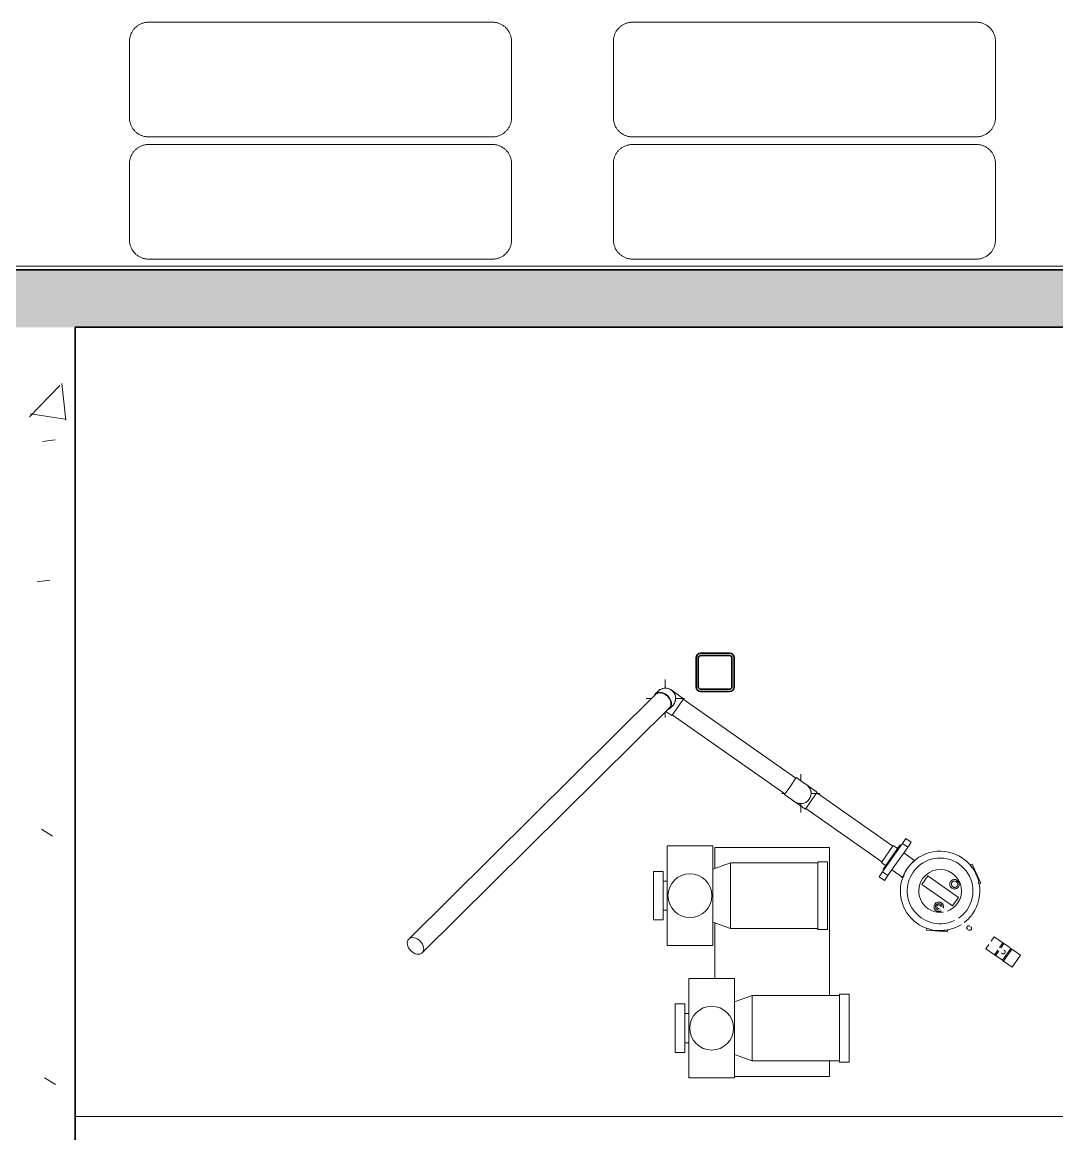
# Model space of a CAD drawing. Header units: metres. Extents: x -3 to 175, y -5 to 18.
# Drawn here: x 36.752 to 39.46, y 11.043 to 13.951 of the extents above; entities that cross this region are included whole.
import ezdxf

# ---------------------------------------------------------------- set-up
doc = ezdxf.new("R2010")
doc.units = ezdxf.units.M
for name, color, linetype, lineweight in [('A-GENM', 7, 'Continuous', 9), ('A-WALL-PATT', 7, 'Continuous', 35), ('I-WALL', 7, 'Continuous', 9), ('M-EQPM', 7, 'Continuous', 9), ('P-PIPE', 7, 'Continuous', 9), ('P-PIPE-CNTR', 7, 'Continuous', 9), ('S-BEAM', 7, 'Continuous', 9), ('S-COLS', 7, 'Continuous', 9)]:
    doc.layers.add(name, color=color, linetype=linetype, lineweight=lineweight)
pattern_1 = [(50, (30.7992, 0), (0.728738, -0.06376), [0.0762, -0.8382]), (355, (30.7992, 0), (-0.14097, 0.764224), [0.06096, -0.67056]), (100.451, (30.85994, -0.0053), (0.58777, 0.700469), [0.06476, -0.71236]), (46.184, (30.7992, 0.2032), (1.084314, -0.168175), [0.1143, -1.257]), (96.636, (30.8896, 0.1892), (0.94999, 0.989753), [0.09714, -1.069]), (351.184, (30.7992, 0.2032), (0.94969, 0.990147), [0.09144, -1.006]), (21, (30.9008, 0.1524), (0.606457, -0.409065), [0.0762, -0.8382]), (326, (30.9008, 0.1524), (0.247208, 0.73675), [0.06096, -0.67056]), (71.451, (30.95135, 0.1183), (0.85367, 0.327687), [0.06476, -0.71236]), (37.5, (30.7992, 0), (0.0123552, 0.3382243), [0.03353, -0.6289, 0.03353, -0.64719, -0.6731]), (37.5, (30.7992, 0), (0.0123552, 0.3382243), [-1.343, 0.03353, -0.63957]), (7.5, (30.7992, 0), (0.2672815, 0.4007255), [0.03353, -0.35458, 0.03353, -0.61366, -0.25654]), (7.5, (30.7992, 0), (0.2672815, 0.4007255), [-1.035, 0.03353, -0.22301]), (327.5, (30.57264, 0), (0.5423632, -0.0229212), [0.03353, -0.22047, 0.03353, -0.75895, -1.052]), (327.5, (30.57264, 0), (0.5423632, -0.0229212), [-1.046, 0.03353, -1.018]), (317.5, (30.47104, 0), (0.592516, 0.101701), [0.03353, -0.29667, 0.03353, -0.49276, -0.74676]), (317.5, (30.47104, 0), (0.592516, 0.101701), [-0.85649, 0.03353, -0.71323])]

# ---------------------------------------------------------------- blocks, each defined once
blk = doc.blocks.new('M_RVR_Neumatico - M_RVR_Neumatico-2622534-N-Estancos')
at = {"layer": 'A-GENM'}
for p, q in [((-0.5, 0.1), (-0.5, -0.1)), ((0.5, -0.1), (0.5, 0.1))]:
    blk.add_line(p, q, dxfattribs=at)
at = {"layer": 'A-GENM', "flags": 128}
for points in [[(-0.5, 0.1), (-0.5, 0.102), (-0.4998, 0.104), (-0.4996, 0.106), (-0.4994, 0.108), (-0.499, 0.1099), (-0.4986, 0.1119), (-0.4981, 0.1138), (-0.4975, 0.1157), (-0.4968, 0.1176), (-0.4961, 0.1195), (-0.4952, 0.1213), (-0.4943, 0.1231), (-0.4934, 0.1248), (-0.4924, 0.1266), (-0.4913, 0.1282), (-0.4901, 0.1299), (-0.4889, 0.1314), (-0.4876, 0.133), (-0.4862, 0.1344), (-0.4848, 0.1359), (-0.4834, 0.1372), (-0.4819, 0.1385), (-0.4803, 0.1398), (-0.4787, 0.141), (-0.477, 0.1421), (-0.4753, 0.1431), (-0.4736, 0.1441), (-0.4718, 0.145), (-0.47, 0.1458), (-0.4681, 0.1466), (-0.4662, 0.1473), (-0.4643, 0.1479), (-0.4624, 0.1484), (-0.4605, 0.1489), (-0.4585, 0.1493), (-0.4565, 0.1496), (-0.4545, 0.1498), (-0.4525, 0.1499), (-0.4505, 0.15), (-0.45, 0.15)], [(-0.45, 0.15), (-0.4496, 0.15), (-0.4486, 0.15), (-0.4468, 0.15), (-0.4443, 0.15), (-0.441, 0.15)], [(0.45, 0.15), (0.4496, 0.15), (0.4486, 0.15), (0.4468, 0.15), (0.4443, 0.15), (0.441, 0.15), (0.4371, 0.15), (0.4325, 0.15), (0.4272, 0.15), (0.4212, 0.15), (0.4145, 0.15), (0.4071, 0.15), (0.3991, 0.15), (0.3905, 0.15), (0.3813, 0.15), (0.3714, 0.15), (0.3609, 0.15), (0.3499, 0.15), (0.3383, 0.15), (0.3262, 0.15), (0.3135, 0.15), (0.3004, 0.15), (0.2867, 0.15), (0.2726, 0.15), (0.2581, 0.15), (0.2431, 0.15), (0.2278, 0.15), (0.2121, 0.15), (0.1961, 0.15), (0.1797, 0.15), (0.1631, 0.15), (0.1462, 0.15), (0.129, 0.15), (0.1117, 0.15), (0.0942, 0.15), (0.0765, 0.15), (0.0587, 0.15), (0.0408, 0.15), (0.0228, 0.15), (0.0049, 0.15), (-0.0131, 0.15), (-0.0311, 0.15), (-0.049, 0.15), (-0.0669, 0.15), (-0.0846, 0.15), (-0.1022, 0.15), (-0.1197, 0.15), (-0.1369, 0.15), (-0.154, 0.15), (-0.1708, 0.15), (-0.1873, 0.15), (-0.2035, 0.15), (-0.2194, 0.15), (-0.2349, 0.15), (-0.2501, 0.15), (-0.2648, 0.15), (-0.2792, 0.15), (-0.2931, 0.15), (-0.3065, 0.15), (-0.3194, 0.15), (-0.3318, 0.15), (-0.3437, 0.15), (-0.3551, 0.15), (-0.3658, 0.15), (-0.376, 0.15), (-0.3856, 0.15), (-0.3946, 0.15), (-0.4029, 0.15), (-0.4106, 0.15), (-0.4176, 0.15), (-0.424, 0.15), (-0.4297, 0.15), (-0.4347, 0.15), (-0.439, 0.15), (-0.4426, 0.15), (-0.4455, 0.15), (-0.4477, 0.15), (-0.4491, 0.15), (-0.4499, 0.15), (-0.45, 0.15)], [(0.4406, 0.15), (0.4426, 0.15), (0.4455, 0.15), (0.4477, 0.15), (0.4491, 0.15), (0.4499, 0.15), (0.45, 0.15)], [(0.45, 0.15), (0.452, 0.15), (0.454, 0.1498), (0.456, 0.1496), (0.458, 0.1494), (0.4599, 0.149), (0.4619, 0.1486), (0.4638, 0.1481), (0.4657, 0.1475), (0.4676, 0.1468), (0.4695, 0.1461), (0.4713, 0.1452), (0.4731, 0.1443), (0.4748, 0.1434), (0.4766, 0.1424), (0.4782, 0.1413), (0.4799, 0.1401), (0.4814, 0.1389), (0.483, 0.1376), (0.4844, 0.1362), (0.4859, 0.1348), (0.4872, 0.1334), (0.4885, 0.1319), (0.4898, 0.1303), (0.491, 0.1287), (0.4921, 0.127), (0.4931, 0.1253), (0.4941, 0.1236), (0.495, 0.1218), (0.4958, 0.12), (0.4966, 0.1181), (0.4973, 0.1162), (0.4979, 0.1143), (0.4984, 0.1124), (0.4989, 0.1105), (0.4993, 0.1085), (0.4996, 0.1065), (0.4998, 0.1045), (0.4999, 0.1025), (0.5, 0.1005), (0.5, 0.1)], [(-0.45, -0.15), (-0.452, -0.15), (-0.454, -0.1498), (-0.456, -0.1496), (-0.458, -0.1494), (-0.4599, -0.149), (-0.4619, -0.1486), (-0.4638, -0.1481), (-0.4657, -0.1475), (-0.4676, -0.1468), (-0.4695, -0.1461), (-0.4713, -0.1452), (-0.4731, -0.1443), (-0.4748, -0.1434), (-0.4766, -0.1424), (-0.4782, -0.1413), (-0.4799, -0.1401), (-0.4814, -0.1389), (-0.483, -0.1376), (-0.4844, -0.1362), (-0.4859, -0.1348), (-0.4872, -0.1334), (-0.4885, -0.1319), (-0.4898, -0.1303), (-0.491, -0.1287), (-0.4921, -0.127), (-0.4931, -0.1253), (-0.4941, -0.1236), (-0.495, -0.1218), (-0.4958, -0.12), (-0.4966, -0.1181), (-0.4973, -0.1162), (-0.4979, -0.1143), (-0.4984, -0.1124), (-0.4989, -0.1105), (-0.4993, -0.1085), (-0.4996, -0.1065), (-0.4998, -0.1045), (-0.4999, -0.1025), (-0.5, -0.1005), (-0.5, -0.1)], [(0.5, -0.1), (0.5, -0.102), (0.4998, -0.104), (0.4996, -0.106), (0.4994, -0.108), (0.499, -0.1099), (0.4986, -0.1119), (0.4981, -0.1138), (0.4975, -0.1157), (0.4968, -0.1176), (0.4961, -0.1195), (0.4952, -0.1213), (0.4943, -0.1231), (0.4934, -0.1248), (0.4924, -0.1266), (0.4913, -0.1282), (0.4901, -0.1299), (0.4889, -0.1314), (0.4876, -0.133), (0.4862, -0.1344), (0.4848, -0.1359), (0.4834, -0.1372), (0.4819, -0.1385), (0.4803, -0.1398), (0.4787, -0.141), (0.477, -0.1421), (0.4753, -0.1431), (0.4736, -0.1441), (0.4718, -0.145), (0.47, -0.1458), (0.4681, -0.1466), (0.4662, -0.1473), (0.4643, -0.1479), (0.4624, -0.1484), (0.4605, -0.1489), (0.4585, -0.1493), (0.4565, -0.1496), (0.4545, -0.1498), (0.4525, -0.1499), (0.4505, -0.15), (0.45, -0.15)], [(-0.441, -0.15), (-0.4426, -0.15), (-0.4455, -0.15), (-0.4477, -0.15), (-0.4491, -0.15), (-0.4499, -0.15), (-0.45, -0.15)], [(-0.45, -0.15), (-0.4496, -0.15), (-0.4486, -0.15), (-0.4468, -0.15), (-0.4443, -0.15), (-0.441, -0.15), (-0.4371, -0.15), (-0.4325, -0.15), (-0.4272, -0.15), (-0.4212, -0.15), (-0.4145, -0.15), (-0.4071, -0.15), (-0.3991, -0.15), (-0.3905, -0.15), (-0.3813, -0.15), (-0.3714, -0.15), (-0.3609, -0.15), (-0.3499, -0.15), (-0.3383, -0.15), (-0.3262, -0.15), (-0.3135, -0.15), (-0.3004, -0.15), (-0.2867, -0.15), (-0.2726, -0.15), (-0.2581, -0.15), (-0.2431, -0.15), (-0.2278, -0.15), (-0.2121, -0.15), (-0.1961, -0.15), (-0.1797, -0.15), (-0.1631, -0.15), (-0.1462, -0.15), (-0.129, -0.15), (-0.1117, -0.15), (-0.0942, -0.15), (-0.0765, -0.15), (-0.0587, -0.15), (-0.0408, -0.15), (-0.0228, -0.15), (-0.0049, -0.15), (0.0131, -0.15), (0.0311, -0.15), (0.049, -0.15), (0.0669, -0.15), (0.0846, -0.15), (0.1022, -0.15), (0.1197, -0.15), (0.1369, -0.15), (0.154, -0.15), (0.1708, -0.15), (0.1873, -0.15), (0.2035, -0.15), (0.2194, -0.15), (0.2349, -0.15), (0.2501, -0.15), (0.2648, -0.15), (0.2792, -0.15), (0.2931, -0.15), (0.3065, -0.15), (0.3194, -0.15), (0.3318, -0.15), (0.3437, -0.15), (0.3551, -0.15), (0.3658, -0.15), (0.376, -0.15), (0.3856, -0.15), (0.3946, -0.15), (0.4029, -0.15), (0.4106, -0.15), (0.4176, -0.15), (0.424, -0.15), (0.4297, -0.15), (0.4347, -0.15), (0.439, -0.15), (0.4426, -0.15), (0.4455, -0.15), (0.4477, -0.15), (0.4491, -0.15), (0.4499, -0.15), (0.45, -0.15)], [(0.45, -0.15), (0.4496, -0.15), (0.4486, -0.15), (0.4468, -0.15), (0.4443, -0.15), (0.441, -0.15)]]:
    blk.add_lwpolyline(points, dxfattribs=at)
blk = doc.blocks.new('Bomba vertical - Sistema fondeo - FEKA VS GRINDER 1000 MA 220-240_50-V119-N-Estancos')
at = {"layer": 'M-EQPM'}
for p, q in [((0.0259, 0.1008), (0.0284, 0.1052)), ((0.0317, 0.0975), (0.0259, 0.1008)), ((0.0757, 0.0779), (0.0284, 0.1052)), ((-0.135, 0.061), (-0.152, 0.061)), ((-0.152, 0.061), (-0.152, 0.045)), ((-0.135, 0.045), (-0.135, 0.061)), ((0.0732, 0.0735), (0.0685, 0.0762)), ((0.0757, 0.0778), (0.0732, 0.0735)), ((-0.155, 0.0389), (-0.155, 0.03)), ((-0.155, 0.038), (-0.155, 0.0389)), ((-0.155, 0.038), (-0.155, 0.0389)), ((-0.155, 0.0389), (-0.155, 0.0379)), ((-0.155, 0.0389), (-0.152, 0.0389)), ((-0.152, 0.0389), (-0.155, 0.0389)), ((-0.155, 0.0239), (-0.155, 0.03)), ((-0.155, 0.0282), (-0.155, 0.03)), ((-0.155, 0.03), (-0.152, 0.03)), ((-0.152, 0.045), (-0.152, 0.036)), ((-0.152, 0.045), (-0.135, 0.045)), ((-0.152, -0.036), (-0.152, 0.036)), ((-0.135, 0.036), (-0.135, 0.045)), ((-0.135, 0.036), (-0.135, -0.036)), ((-0.155, 0.0239), (-0.155, -0.0239)), ((-0.152, 0.0239), (-0.155, 0.0239)), ((-0.1004, 0.027), (-0.135, 0.027)), ((-0.1002, 0.0266), (-0.1002, 0.0213)), ((-0.049, 0.0135), (0.049, 0.0135)), ((-0.049, -0.0135), (-0.049, 0.0135)), ((0.049, 0.0135), (0.049, -0.0135)), ((-0.155, -0.03), (-0.155, -0.0239)), ((-0.155, -0.0239), (-0.152, -0.0239)), ((-0.155, -0.03), (-0.155, -0.0282)), ((-0.135, -0.027), (-0.1004, -0.027)), ((-0.1002, -0.028), (-0.1053, -0.028)), ((-0.1002, -0.0213), (-0.1002, -0.028)), ((0.049, -0.0135), (-0.049, -0.0135)), ((0.2124, -0.017), (0.1849, -0.017)), ((0.1849, -0.0311), (0.1849, -0.017)), ((0.2124, -0.017), (0.2159, -0.017)), ((0.2124, -0.0317), (0.2124, -0.017)), ((0.2159, -0.017), (0.2269, -0.017)), ((0.2159, -0.017), (0.2159, -0.0316)), ((0.2269, -0.017), (0.2379, -0.017)), ((0.2379, -0.017), (0.2414, -0.017)), ((0.2379, -0.055), (0.2379, -0.017)), ((0.2689, -0.017), (0.2414, -0.017)), ((0.2414, -0.055), (0.2414, -0.017)), ((0.2689, -0.055), (0.2689, -0.017)), ((-0.155, -0.03), (-0.155, -0.0389)), ((-0.152, -0.03), (-0.155, -0.03)), ((-0.155, -0.0389), (-0.155, -0.038)), ((-0.155, -0.0389), (-0.155, -0.038)), ((-0.152, -0.0389), (-0.155, -0.0389)), ((-0.155, -0.0389), (-0.152, -0.0389)), ((-0.152, -0.036), (-0.152, -0.045)), ((-0.152, -0.045), (-0.152, -0.061)), ((-0.152, -0.045), (-0.135, -0.045)), ((-0.135, -0.045), (-0.135, -0.036)), ((-0.135, -0.061), (-0.135, -0.045)), ((0.1849, -0.055), (0.1849, -0.0414)), ((0.1849, -0.055), (0.2124, -0.055)), ((0.2124, -0.055), (0.2124, -0.0405)), ((0.2159, -0.055), (0.2124, -0.055)), ((0.2159, -0.0408), (0.2159, -0.055)), ((0.2269, -0.055), (0.2159, -0.055)), ((0.2379, -0.055), (0.2269, -0.055)), ((0.2414, -0.055), (0.2379, -0.055)), ((0.2414, -0.055), (0.2689, -0.055)), ((-0.152, -0.061), (-0.135, -0.061)), ((0.0296, -0.1045), (0.0769, -0.0772)), ((0.0685, -0.0762), (0.0744, -0.0728)), ((0.0738, -0.0718), (0.0744, -0.0728)), ((0.0744, -0.0728), (0.0769, -0.0772)), ((0.0271, -0.1001), (0.0317, -0.0975)), ((0.0296, -0.1045), (0.0271, -0.1001))]:
    blk.add_line(p, q, dxfattribs=at)
at = {"layer": 'M-EQPM', "flags": 128}
for points in [[(0.1117, -0.036), (0.1117, -0.0353), (0.1119, -0.0346), (0.1121, -0.0339), (0.1124, -0.0333), (0.1129, -0.0327), (0.1134, -0.0322), (0.1139, -0.0318), (0.1145, -0.0315), (0.1152, -0.0312), (0.1159, -0.0311), (0.1166, -0.031), (0.1167, -0.031)], [(0.1117, -0.036), (0.1117, -0.0367), (0.1119, -0.0374), (0.1121, -0.0381), (0.1124, -0.0387), (0.1129, -0.0393), (0.1134, -0.0398), (0.1139, -0.0402), (0.1145, -0.0405), (0.1152, -0.0408), (0.1159, -0.0409), (0.1166, -0.041), (0.1167, -0.041)], [(0.1196, -0.031), (0.1203, -0.031), (0.121, -0.0312), (0.1216, -0.0314), (0.1222, -0.0317), (0.1233, -0.0326), (0.1238, -0.0333), (0.1242, -0.034), (0.1245, -0.035), (0.1246, -0.036)], [(0.1196, -0.041), (0.1203, -0.041), (0.121, -0.0408), (0.1216, -0.0406), (0.1222, -0.0403), (0.1233, -0.0394), (0.1238, -0.0387), (0.1242, -0.038), (0.1245, -0.037), (0.1246, -0.036)]]:
    blk.add_lwpolyline(points, dxfattribs=at)
at = {"layer": 'M-EQPM'}
for centre, radius, start, end in [((0, 0), 0.104, 360, 180), ((0, 0), 0.086, 360, 180), ((0, 0), 0.056, 360, 180), ((0.021, 0.036), 0.0125, 360, 180), ((0.021, 0.036), 0.0125, 180, 360), ((0.021, 0.036), 0.0125, 105, 165), ((0.021, 0.036), 0.0125, 195, 225), ((0.021, 0.036), 0.00848, 360, 180), ((0.021, 0.036), 0.00848, 45, 180), ((0.021, 0.036), 0.00848, 180, 360), ((0.021, 0.036), 0.00848, 180, 360), ((0.021, 0.036), 0.0125, 300, 360), ((0.021, 0.036), 0.00848, 0, 30), ((0.021, 0.036), 0.0125, 15, 45), ((0.021, 0.036), 0.0125, 240, 270), ((0, 0), 0.104, 180, 336.8124), ((0, 0), 0.086, 180, 331.0413), ((0, 0), 0.056, 180, 313.1299), ((0.021, -0.036), 0.0125, 18.6097, 180), ((0.021, -0.036), 0.0125, 105, 180), ((0.021, -0.036), 0.00854, 31.3025, 180), ((0.021, -0.036), 0.0125, 60, 90), ((0.021, -0.036), 0.0125, 18.6097, 45), ((0, 0), 0.056, 324.2739, 360), ((0, 0), 0.086, 338.7731, 360), ((0, 0), 0.104, 342.5691, 360), ((0.021, -0.036), 0.0125, 180, 335.5415), ((0.021, -0.036), 0.0125, 180, 255), ((0.021, -0.036), 0.00854, 180, 327.4792), ((0.021, -0.036), 0.005, 40, 180), ((0.021, -0.036), 0.005, 180, 320), ((0.021, -0.036), 0.0125, 270, 300), ((0.021, -0.036), 0.0125, 315, 335.5415)]:
    blk.add_arc(centre, radius, start, end, dxfattribs=at)
for points in [[(-0.1004, 0.027), (-0.1004, 0.027), (-0.1006, 0.0265), (-0.1013, 0.0238), (-0.1025, 0.0181), (-0.1035, 0.0105), (-0.1039, 0.0046), (-0.104, 0.0015), (-0.104, 0)], [(-0.104, 0), (-0.104, -0.0021), (-0.1039, -0.0061), (-0.1032, -0.0138), (-0.1019, -0.021), (-0.1009, -0.0252), (-0.1005, -0.0267), (-0.1004, -0.027), (-0.1004, -0.027)]]:
    blk.add_open_spline(points, degree=3, knots=[0, 0, 0, 0, 0.142857, 0.285714, 0.571429, 0.785714, 0.892857, 1, 1, 1, 1], dxfattribs=at)
for points in [[(0.2247, -0.0405), (0.225, -0.0407), (0.2258, -0.0409), (0.2265, -0.041), (0.2269, -0.041)], [(0.2269, -0.031), (0.2265, -0.031), (0.2261, -0.031), (0.2258, -0.0311)], [(0.2319, -0.036), (0.2319, -0.0356), (0.2318, -0.0349), (0.2314, -0.0338), (0.2308, -0.0329), (0.23, -0.0321), (0.2291, -0.0315), (0.228, -0.0311), (0.2272, -0.031), (0.2269, -0.031)], [(0.2269, -0.041), (0.2272, -0.041), (0.228, -0.0409), (0.2291, -0.0405), (0.23, -0.0399), (0.2308, -0.0391), (0.2314, -0.0382), (0.2318, -0.0371), (0.2319, -0.0364), (0.2319, -0.036)]]:
    blk.add_open_spline(points, degree=3, dxfattribs=at)
blk = doc.blocks.new('End Suction Pump - Close Coupled - 60 GPM - 3 Foot Head-2327832-N-Estancos')
at = {"layer": 'M-EQPM'}
for p, q in [((0.0472, 0.2379), (-0.0726, 0.2379)), ((-0.0726, 0.2379), (-0.0726, -0.0225)), ((0.0472, -0.0225), (0.0472, 0.2379)), ((-0.3473, 0.1966), (-0.3727, 0.1966)), ((-0.3727, 0.1966), (-0.3727, 0.0188)), ((-0.3473, 0.0188), (-0.3473, 0.1966)), ((-0.1187, 0.1934), (-0.3473, 0.1934)), ((-0.0726, 0.1767), (-0.1187, 0.1934)), ((-0.1187, 0.1934), (-0.1187, 0.022)), ((0.0571, 0.1458), (0.0472, 0.1458)), ((0.0825, 0.1712), (0.0571, 0.1712)), ((0.0571, 0.1712), (0.0571, 0.0442)), ((0.0825, 0.0442), (0.0825, 0.1712)), ((0.0472, 0.0696), (0.0571, 0.0696)), ((-0.1187, 0.022), (-0.0726, 0.0387)), ((0.0571, 0.0442), (0.0825, 0.0442)), ((-0.3727, 0.0188), (-0.3473, 0.0188)), ((-0.3473, 0.022), (-0.1187, 0.022)), ((-0.0726, -0.0225), (0.0472, -0.0225))]:
    blk.add_line(p, q, dxfattribs=at)
for start, end in [(90, 270), (270, 90)]:
    blk.add_arc((-0.0127, 0.1077), 0.0573, start, end, dxfattribs=at)
blk = doc.blocks.new('M_Elbow - Generic - Standard-3130946-N-Estancos')
at = {"layer": 'P-PIPE'}
for p, q in [((8.0178, 11.9142), (8.0332, 11.9363)), ((8.0023, 11.8921), (8.0178, 11.9142))]:
    blk.add_line(p, q, dxfattribs=at)
at = {"layer": 'P-PIPE', "flags": 128}
for points in [[(8.006, 11.9554), (8.0061, 11.9553), (8.0063, 11.9552), (8.0065, 11.9551), (8.0067, 11.9549), (8.007, 11.9547), (8.0073, 11.9545), (8.0077, 11.9542), (8.0081, 11.9539), (8.0085, 11.9536), (8.009, 11.9533), (8.0096, 11.9529), (8.0101, 11.9525), (8.0107, 11.9521), (8.0113, 11.9517), (8.012, 11.9512), (8.0127, 11.9507), (8.0135, 11.9502), (8.0142, 11.9496), (8.015, 11.9491), (8.0159, 11.9485), (8.0167, 11.9479), (8.0176, 11.9473), (8.0185, 11.9467), (8.0194, 11.946), (8.0204, 11.9453), (8.0214, 11.9447), (8.0223, 11.944), (8.0234, 11.9433), (8.0244, 11.9425), (8.0254, 11.9418), (8.0265, 11.9411), (8.0275, 11.9403), (8.0286, 11.9396), (8.0297, 11.9388), (8.0308, 11.9381), (8.0319, 11.9373), (8.033, 11.9365), (8.0332, 11.9363)], [(7.975, 11.9112), (7.9741, 11.9119), (7.9733, 11.9125), (7.9724, 11.9132)], [(8.0023, 11.8921), (8.0012, 11.8929), (8.0001, 11.8936), (7.999, 11.8944), (7.9979, 11.8952), (7.9969, 11.8959), (7.9958, 11.8967), (7.9947, 11.8974), (7.9937, 11.8981), (7.9927, 11.8988), (7.9917, 11.8996), (7.9907, 11.9003), (7.9897, 11.9009), (7.9887, 11.9016), (7.9878, 11.9023), (7.9869, 11.9029), (7.986, 11.9035), (7.9851, 11.9041), (7.9843, 11.9047), (7.9835, 11.9053), (7.9827, 11.9058), (7.982, 11.9064), (7.9812, 11.9069), (7.9806, 11.9073), (7.9799, 11.9078), (7.9793, 11.9082), (7.9787, 11.9086), (7.9782, 11.909), (7.9777, 11.9093), (7.9773, 11.9096), (7.9768, 11.9099), (7.9765, 11.9102), (7.9761, 11.9104), (7.9758, 11.9106), (7.9756, 11.9108), (7.9754, 11.911), (7.9752, 11.9111), (7.9751, 11.9112), (7.975, 11.9112), (7.975, 11.9112)]]:
    blk.add_lwpolyline(points, dxfattribs=at)
at = {"layer": 'P-PIPE'}
for start, end in [(340, 58.4739), (227.8973, 310)]:
    blk.add_arc((7.9905, 11.9333), 0.027, start, end, dxfattribs=at)
blk = doc.blocks.new('M_Elbow - Generic - Standard-V120-N-Estancos')
at = {"layer": 'P-PIPE'}
for p, q in [((7.9786, 11.9746), (7.9632, 11.9525)), ((7.9632, 11.9525), (7.9477, 11.9304))]:
    blk.add_line(p, q, dxfattribs=at)
at = {"layer": 'P-PIPE', "flags": 128}
for points in [[(8.0059, 11.9554), (8.0059, 11.9555), (8.0059, 11.9555), (8.0057, 11.9556), (8.0056, 11.9557), (8.0054, 11.9558), (8.0052, 11.956), (8.0049, 11.9562), (8.0046, 11.9564), (8.0042, 11.9567), (8.0038, 11.957), (8.0033, 11.9573), (8.0029, 11.9576), (8.0023, 11.958), (8.0018, 11.9584), (8.0012, 11.9588), (8.0005, 11.9592), (7.9999, 11.9597), (7.9992, 11.9602), (7.9984, 11.9607), (7.9977, 11.9612), (7.9969, 11.9618), (7.996, 11.9624), (7.9952, 11.963), (7.9943, 11.9636), (7.9934, 11.9642), (7.9925, 11.9649), (7.9915, 11.9656), (7.9905, 11.9662), (7.9895, 11.9669), (7.9885, 11.9676), (7.9875, 11.9684), (7.9865, 11.9691), (7.9854, 11.9698), (7.9843, 11.9706), (7.9833, 11.9713), (7.9822, 11.9721), (7.9811, 11.9728), (7.98, 11.9736), (7.9789, 11.9744), (7.9786, 11.9746)], [(7.9477, 11.9304), (7.9488, 11.9296), (7.9499, 11.9288), (7.9509, 11.9281), (7.952, 11.9273), (7.9531, 11.9266), (7.9542, 11.9258), (7.9552, 11.9251), (7.9563, 11.9243), (7.9573, 11.9236), (7.9583, 11.9229), (7.9593, 11.9222), (7.9603, 11.9215), (7.9612, 11.9209), (7.9622, 11.9202), (7.9631, 11.9196), (7.964, 11.9189), (7.9648, 11.9183), (7.9657, 11.9177), (7.9665, 11.9172), (7.9673, 11.9166), (7.968, 11.9161), (7.9687, 11.9156), (7.9694, 11.9151), (7.97, 11.9147), (7.9707, 11.9143), (7.9712, 11.9139), (7.9718, 11.9135), (7.9723, 11.9131), (7.9727, 11.9128), (7.9731, 11.9125), (7.9735, 11.9123), (7.9738, 11.912), (7.9741, 11.9118), (7.9744, 11.9117), (7.9746, 11.9115), (7.9747, 11.9114), (7.9749, 11.9113), (7.9749, 11.9113), (7.975, 11.9112)]]:
    blk.add_lwpolyline(points, dxfattribs=at)
at = {"layer": 'P-PIPE'}
for start, end in [(325, 58.4739), (227.8973, 325)]:
    blk.add_arc((7.9905, 11.9333), 0.027, start, end, dxfattribs=at)
blk = doc.blocks.new('M_Elbow - Generic - Standard-3131120-N-Estancos')
at = {"layer": 'P-PIPE', "flags": 128}
for points in [[(7.6168, 12.2009), (7.6168, 12.2009), (7.6167, 12.2008), (7.6166, 12.2007), (7.6165, 12.2006), (7.6163, 12.2004), (7.6161, 12.2002), (7.6159, 12.2), (7.6156, 12.1997), (7.6153, 12.1994), (7.6149, 12.199), (7.6145, 12.1986), (7.6141, 12.1982), (7.6136, 12.1978), (7.6132, 12.1973), (7.6126, 12.1968), (7.6121, 12.1962), (7.6115, 12.1957), (7.6109, 12.1951), (7.6103, 12.1944), (7.6098, 12.194)], [(7.6478, 12.1557), (7.6485, 12.1563), (7.6491, 12.1569), (7.6497, 12.1575), (7.6503, 12.1581), (7.6508, 12.1586), (7.6513, 12.1591), (7.6518, 12.1596), (7.6522, 12.16), (7.6526, 12.1604), (7.653, 12.1608), (7.6534, 12.1611), (7.6537, 12.1614), (7.6539, 12.1617), (7.6542, 12.1619), (7.6544, 12.1621), (7.6545, 12.1623), (7.6546, 12.1624), (7.6547, 12.1625), (7.6548, 12.1625), (7.6548, 12.1625)]]:
    blk.add_lwpolyline(points, dxfattribs=at)
at = {"layer": 'P-PIPE'}
for start, end in [(44.7236, 147.0069), (323.1475, 44.7236), (309.043, 322.0072)]:
    blk.add_arc((7.6358, 12.1817), 0.027, start, end, dxfattribs=at)
for start_param, end_param in [(4.712389, 6.649303), (2.775475, 4.712389)]:
    blk.add_ellipse((7.6288, 12.1748), major_axis=(-0.019, 0.0192), ratio=0.707107, start_param=start_param, end_param=end_param, dxfattribs=at)
blk = doc.blocks.new('M_mesa bombas - M_mesa bombas-3132170-N-Estancos')
at = {"layer": 'A-GENM'}
for p, q in [((-0.0427, 0), (0.1028, 0)), ((0.2449, 0), (0.2995, 0)), ((0.2995, 0), (0.2995, -0.3)), ((-0.2995, -0.0512), (-0.2995, -0.3)), ((-0.2586, -0.3), (-0.2995, -0.3)), ((0.2995, -0.3), (-0.0871, -0.3))]:
    blk.add_line(p, q, dxfattribs=at)
blk = doc.blocks.new('FCA_N_Columna de acero - 100x100mm-V108-N-Estancos')
at = {"layer": 'S-COLS', "lineweight": 35}
for p, q in [((-0.05, 0.038), (-0.05, -0.038)), ((-0.044, -0.038), (-0.044, 0.038)), ((0.038, 0.05), (-0.038, 0.05)), ((-0.038, 0.044), (0.038, 0.044)), ((0.044, 0.038), (0.044, -0.038)), ((0.05, -0.038), (0.05, 0.038)), ((0.038, -0.044), (-0.038, -0.044)), ((-0.038, -0.05), (0.038, -0.05))]:
    blk.add_line(p, q, dxfattribs=at)
for centre, radius, start, end in [((-0.038, 0.038), 0.012, 90, 180), ((-0.038, 0.038), 0.006, 90, 180), ((0.038, 0.038), 0.012, 360, 90), ((0.038, 0.038), 0.006, 0, 90), ((-0.038, -0.038), 0.012, 180, 270), ((-0.038, -0.038), 0.006, 180, 270), ((0.038, -0.038), 0.012, 270, 360), ((0.038, -0.038), 0.006, 270, 0)]:
    blk.add_arc(centre, radius, start, end, dxfattribs=at)

msp = doc.modelspace()

# ---------------------------------------------------------------- hatches: boundary and pattern name
at = {"layer": 'A-WALL-PATT', "lineweight": 9}
h = msp.add_hatch(dxfattribs=at)
h.set_pattern_fill('FP_1', color=256, style=0, pattern_type=2)
h.set_pattern_definition(pattern_1)
h.paths.add_polyline_path([(48.5973, 13.1528), (48.5973, 13.3028), (44.3327, 13.3017), (44.3118, 13.3), (43.4122, 13.3009), (43.3947, 13.3028), (31.4822, 13.3028), (31.4822, 13.1528), (48.2507, 13.1528)])
h.paths.add_polyline_path([(31.3138, 13.1528), (31.4122, 13.1528), (31.4122, 13.3028), (30.8122, 13.3028), (30.8122, 13.1528), (31.2001, 13.1528)])
h.paths.add_polyline_path([(30.7422, 13.1528), (30.7422, 13.3028), (24.7736, 13.3028), (24.7736, 13.1528), (25.0172, 13.1528), (25.0172, 13.1627), (29.8523, 13.1627), (29.8523, 13.1528), (30.7422, 13.1528)])
h = msp.add_hatch(dxfattribs=at)
h.set_pattern_fill('FP_1', color=256, style=0, pattern_type=2)
h.set_pattern_definition(pattern_1)
h.paths.add_polyline_path([(36.8836, 0.123), (36.89, 0.123), (36.89, 6.5676), (36.74, 6.5676), (36.74, 0.123)])
h.paths.add_polyline_path([(36.89, 6.7176), (36.89, 13.1528), (36.74, 13.1528), (36.74, 6.7176), (36.8836, 6.7176)])

# ---------------------------------------------------------------- linework, layer by layer
at = {"layer": 'I-WALL'}
msp.add_line((31.5072, 13.3128), (43.3868, 13.3128), dxfattribs=at)
at = {"layer": 'I-WALL', "lineweight": 35}
for p, q in [((31.5072, 13.3028), (43.4041, 13.3028)), ((43.6229, 13.1528), (36.89, 13.1528)), ((36.89, 8.112), (36.89, 13.1528))]:
    msp.add_line(p, q, dxfattribs=at)
at = {"layer": 'P-PIPE'}
for p, q in [((38.4105, 12.1926), (37.7636, 11.5519)), ((38.483, 12.181), (38.4505, 12.2038)), ((37.7987, 11.5164), (38.4456, 12.1571)), ((38.452, 12.1368), (38.4675, 12.1589)), ((38.4675, 12.1589), (38.483, 12.181)), ((38.7767, 11.9729), (38.4818, 12.1794)), ((38.4363, 12.1478), (38.452, 12.1368)), ((38.4532, 12.1385), (38.748, 11.932)), ((39.0305, 11.7952), (38.8313, 11.9347)), ((38.8026, 11.8937), (39.0018, 11.7543)), ((39.0317, 11.7969), (39.0007, 11.7526)), ((39.0427, 11.7891), (39.0317, 11.7969)), ((39.0416, 11.7876), (39.0427, 11.7891)), ((39.0007, 11.7526), (39.0117, 11.7449)), ((39.0117, 11.7449), (39.0128, 11.7464))]:
    msp.add_line(p, q, dxfattribs=at)
for start, end in [(92.147, 145), (76.54, 88.1834), (61.6556, 73.086), (49.8496, 55), (34.8496, 40), (19.8496, 25), (2.1952, 13.435), (310, 325), (325, 356.5182)]:
    msp.add_arc((38.435, 12.1817), 0.027, start, end, dxfattribs=at)
for centre, start_param, end_param in [((38.428, 12.1748), 4.712389, 6.283185), ((38.428, 12.1748), 3.141593, 4.712389), ((37.7811, 11.5341), 0, 1.570796), ((37.7811, 11.5341), 4.712389, 6.283185), ((37.7811, 11.5341), 3.141593, 4.712389), ((37.7811, 11.5341), 1.570796, 3.141593)]:
    msp.add_ellipse(centre, major_axis=(-0.0176, 0.0178), ratio=0.707107, start_param=start_param, end_param=end_param, dxfattribs=at)
at = {"layer": 'P-PIPE-CNTR'}
for p, q in [((38.435, 12.2079), (38.435, 12.2317)), ((38.435, 12.2087), (38.435, 12.2317)), ((38.385, 12.1817), (38.3995, 12.1817)), ((38.385, 12.1817), (38.3995, 12.1817)), ((38.461, 12.1817), (38.485, 12.1817)), ((38.482, 12.1817), (38.485, 12.1817)), ((38.435, 12.1317), (38.435, 12.1465)), ((38.435, 12.1317), (38.435, 12.1465)), ((38.7897, 11.9663), (38.7897, 11.9833)), ((38.7397, 11.9333), (38.7461, 11.9333)), ((38.8164, 11.9333), (38.8397, 11.9333)), ((38.7897, 11.8833), (38.7897, 11.9072))]:
    msp.add_line(p, q, dxfattribs=at)
at = {"layer": 'S-BEAM'}
msp.add_line((42.9553, 11.0877), (36.89, 11.0877), dxfattribs=at)

# ---------------------------------------------------------------- block references
at = {"layer": 'A-GENM'}
for p in [(37.5325, 13.801), (38.7991, 13.801), (37.5325, 13.4812), (38.7991, 13.4812)]:
    msp.add_blockref('M_RVR_Neumatico - M_RVR_Neumatico-2622534-N-Estancos', p, dxfattribs=at)
at = {"layer": 'A-GENM', "rotation": 89.9999999999999}
msp.add_blockref('M_mesa bombas - M_mesa bombas-3132170-N-Estancos', (38.565, 11.4918), dxfattribs=at)
at = {"layer": 'M-EQPM'}
for name, p, rotation in [('Bomba vertical - Sistema fondeo - FEKA VS GRINDER 1000 MA 220-240_50-V119-N-Estancos', (39.1542, 11.6781), 324.9999999999999), ('End Suction Pump - Close Coupled - 60 GPM - 3 Foot Head-2327832-N-Estancos', (38.4866, 11.7734), 180), ('End Suction Pump - Close Coupled - 60 GPM - 3 Foot Head-2327832-N-Estancos', (38.5436, 11.4267), 180)]:
    msp.add_blockref(name, p, dxfattribs=dict(at, rotation=rotation))
at = {"layer": 'P-PIPE'}
for name in ['M_Elbow - Generic - Standard-3131120-N-Estancos', 'M_Elbow - Generic - Standard-V120-N-Estancos', 'M_Elbow - Generic - Standard-3130946-N-Estancos']:
    msp.add_blockref(name, (30.7992, 0), dxfattribs=at)
at = {"layer": 'S-COLS'}
msp.add_blockref('FCA_N_Columna de acero - 100x100mm-V108-N-Estancos', (38.5654, 12.2499), dxfattribs=at)

doc.saveas('drawing.dxf')
